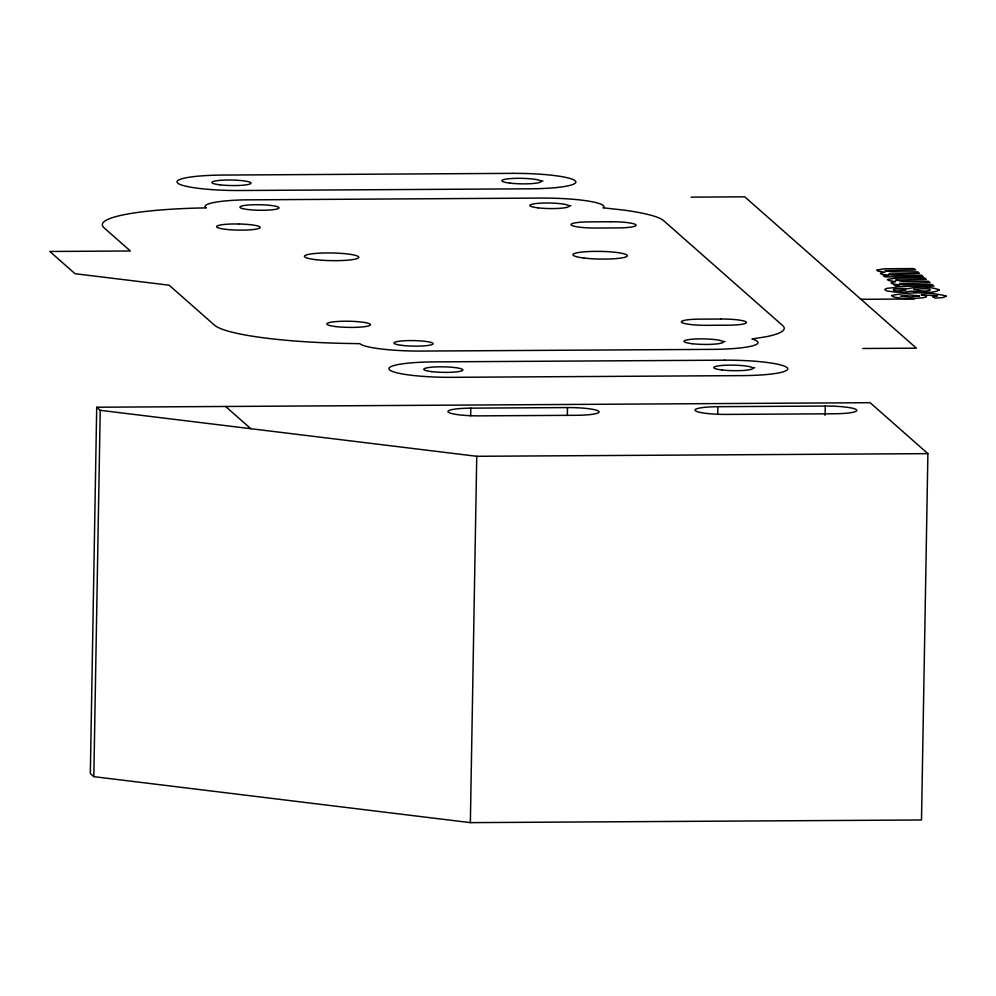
<?xml version="1.0" encoding="UTF-8"?>
<svg xmlns="http://www.w3.org/2000/svg" width="996" height="996" viewBox="0 0 996 996"><rect width="100%" height="100%" fill="white"/><g stroke="black" fill="none" stroke-linecap="round" stroke-linejoin="round"><path stroke-width="1.49" d="M96.712 407.227L90.325 773.568L93.823 776.656L470.361 822.634L921.499 819.982L927.899 453.641L870.106 402.695L96.712 407.227L100.223 410.315L476.748 456.293L927.899 453.641M93.823 776.656L100.223 410.315M470.672 415.842L470.797 408.148L567.471 407.576A27.216 3.835 1 0 1 598.708 411.273A27.216 3.835 1 0 1 576.236 415.295L479.562 415.867A27.216 3.835 1 0 1 448.325 412.157A27.216 3.835 1 0 1 470.797 408.148M470.361 822.634L476.748 456.293M567.346 415.27L567.471 407.576M717.73 414.386L717.855 406.692L825.273 406.057A27.216 3.835 1 0 1 856.51 409.767A27.216 3.835 1 0 1 834.038 413.776L726.619 414.411A27.216 3.835 1 0 1 695.382 410.713A27.216 3.835 1 0 1 717.855 406.692M825.111 415.295L825.273 406.057M691.05 197.158L744.747 196.822L916.407 348.177L862.71 348.488M568.803 205.674L570.945 205.662M860.98 299.298L914.689 298.987M540.766 180.961L542.932 180.961M722.884 341.528L725.051 341.528M752.652 367.773L754.819 367.773M225.619 406.468L250.83 428.703M905.713 289.911C890.897 293.434 887.523 286.499 905.713 289.911M913.88 289.425C930.887 294.306 940.087 286.487 913.88 289.425M885.257 270.601L891.32 271.908L917.739 271.871L919.383 273.327L888.793 274.012L889.553 274.585A7.022 0.984 1 0 0 894.894 275.232L921.499 275.195L923.155 276.651L884.896 276.876L883.377 275.531L888.606 275.506L881.497 274.298L880.389 273.327L884.896 272.232L877.812 271.049L876.704 270.028L884.846 268.771L913.979 268.559L915.635 270.016L885.257 270.601M895.952 280.025L902.015 281.333L928.434 281.295L930.077 282.752L899.475 283.449L900.247 284.009A7.022 0.984 1 0 0 905.588 284.657L932.194 284.619L933.85 286.076L895.591 286.3L894.072 284.956L899.301 284.931L892.192 283.723L891.084 282.752L895.591 281.656L888.507 280.474L887.399 279.453L895.541 278.195L924.674 277.984L926.33 279.44L895.952 280.025M919.557 295.887L910.805 296.957L900.272 296.086L909.36 294.953L919.557 295.887M939.178 290.147C930.874 294.081 919.931 292.052 910.854 291.093L904.405 292.152A13.944 1.967 1 0 1 895.603 292.114L887.025 290.994L884.622 289.525L886.913 288.33L893.213 287.732L908.103 288.666C918.001 286.599 929.193 286.362 938.855 289.649L939.178 290.147M946.2 296.322L942.689 297.605L935.207 298.115L932.53 296.708L937.448 295.837L921.275 294.754C940.336 298.265 901.754 299.273 898.703 297.779A15.924 2.241 1 0 1 892.677 296.571L891.569 295.513C908.9 291.915 928.533 291.89 945.926 295.887L946.2 296.322M603.613 207.479L603.066 207.803L623.658 210.081A115.847 16.322 1 0 1 663.647 220.664L782.732 325.655A115.847 16.322 1 0 1 767.107 336.548L751.93 339.051L753.175 339.35A54.431 7.669 1 0 1 712.327 349.372L422.304 351.078A54.431 7.669 1 0 1 359.83 343.67L352.858 343.545A136.066 19.173 1 0 1 214.414 325.094L169.146 285.192L75.011 273.701L49.8 251.465L130.364 250.992L104.094 227.835A136.066 19.173 1 0 1 199.138 208.015L206.297 207.903L205.039 206.757A54.431 7.669 1 0 1 244.045 199.872L540.716 198.067A54.431 7.669 1 0 1 603.613 207.479M512.691 173.366L222.668 175.072A54.431 7.669 1 0 0 177.039 182.094L177.711 183.102A54.431 7.669 1 0 0 240.185 190.51L530.208 188.804A54.431 7.669 1 0 0 571.057 178.782L567.72 177.848A54.431 7.669 1 0 0 512.691 173.366M610.822 221.747L589.333 221.871A21.775 3.063 1 0 0 571.355 225.096A21.775 3.063 1 0 0 596.343 228.047L617.819 227.922A21.775 3.063 1 0 0 635.809 224.71A21.775 3.063 1 0 0 610.822 221.747M721.141 319.019L699.653 319.143A21.775 3.063 1 0 0 681.675 322.355A21.775 3.063 1 0 0 706.662 325.319L728.151 325.194A21.775 3.063 1 0 0 746.129 321.982A21.775 3.063 1 0 0 721.141 319.019M724.578 360.179L434.555 361.884A54.431 7.669 1 0 0 388.926 368.906L389.598 369.914A54.431 7.669 1 0 0 452.072 377.322L742.095 375.617A54.431 7.669 1 0 0 782.943 365.594L779.607 364.661A54.431 7.669 1 0 0 724.578 360.179M238.679 223.988L233.039 223.976A21.775 3.063 1 0 0 216.742 227.026A21.775 3.063 1 0 0 238.044 230.101L243.696 230.113A21.775 3.063 1 0 0 259.981 227.063A21.775 3.063 1 0 0 238.679 223.988M538.027 207.84A19.596 2.764 1 0 0 568.953 206.396A19.596 2.764 1 0 0 541.413 203.134A19.596 2.764 1 0 0 538.027 207.84M315.695 259.645A27.216 3.835 1 0 0 358.66 257.653A27.216 3.835 1 0 0 320.413 253.121A27.216 3.835 1 0 0 315.695 259.645M584.241 258.064A27.216 3.835 1 0 0 627.206 256.072A27.216 3.835 1 0 0 588.947 251.54A27.216 3.835 1 0 0 584.241 258.064M402.098 345.4A19.596 2.764 1 0 0 433.036 343.969A19.596 2.764 1 0 0 405.497 340.707A19.596 2.764 1 0 0 402.098 345.4M692.208 343.707A19.596 2.764 1 0 0 723.071 342.25A19.596 2.764 1 0 0 695.42 339.001A19.596 2.764 1 0 0 692.208 343.707M248.004 209.534A19.596 2.764 1 0 0 278.93 208.102A19.596 2.764 1 0 0 251.39 204.84A19.596 2.764 1 0 0 248.004 209.534M335.976 326.588A21.775 3.063 1 0 0 370.35 324.982A21.775 3.063 1 0 0 339.748 321.359A21.775 3.063 1 0 0 335.976 326.588M431.866 371.645A19.596 2.764 1 0 0 462.804 370.213A19.596 2.764 1 0 0 435.264 366.951A19.596 2.764 1 0 0 431.866 371.645M721.976 369.964A19.596 2.764 1 0 0 752.839 368.495A19.596 2.764 1 0 0 725.188 365.258A19.596 2.764 1 0 0 721.976 369.964M219.979 184.833A19.596 2.764 1 0 0 250.917 183.401A19.596 2.764 1 0 0 223.378 180.139A19.596 2.764 1 0 0 219.979 184.833M510.089 183.139A19.596 2.764 1 0 0 540.953 181.683A19.596 2.764 1 0 0 513.301 178.433A19.596 2.764 1 0 0 510.089 183.139"/></g></svg>
